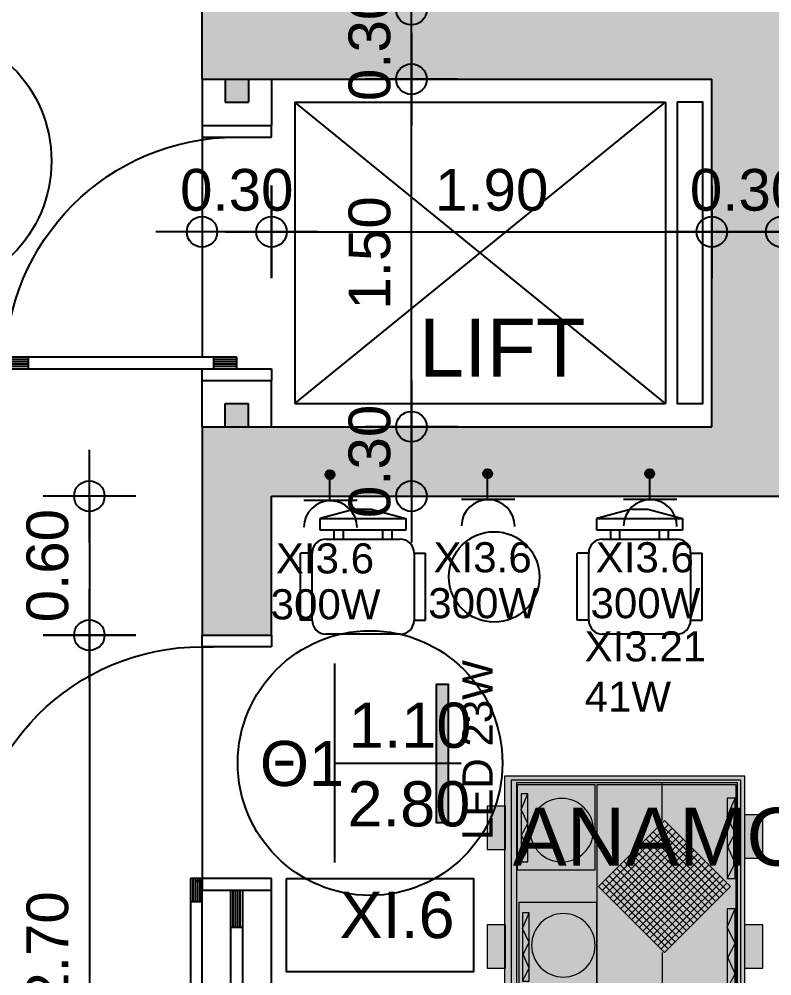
# Model space of a CAD drawing. Header units: metres. Extents: x -11 to 85, y -301 to 135.
# Drawn here: x 39.334 to 42.583, y -197.617 to -193.488 of the extents above; entities that cross this region are included whole.
import ezdxf

# ---------------------------------------------------------------- set-up
doc = ezdxf.new("R2010")
doc.units = ezdxf.units.M
doc.header["$LTSCALE"] = 0.036
doc.header["$PDMODE"] = 2
for name, color, linetype in [('arxitek isogeio', 252, 'Continuous'), ('DIMBLK', 252, 'Continuous'), ('electext', 20, 'Continuous'), ('Epipla', 252, 'Continuous'), ('hatch color', 252, 'Continuous'), ('HLEK-SYMBOL', 3, 'Continuous'), ('HLEK_FL001_SYMBOLS', 230, 'Continuous'), ('KYKLOFORHTES', 152, 'Continuous'), ('Parathira', 252, 'Continuous'), ('SYMBOLA', 160, 'Continuous')]:
    doc.layers.add(name, color=color, linetype=linetype)
doc.layers.add('fan enallaktis', color=162, linetype='Continuous', lineweight=0)
doc.layers.add('fan enallaktis hatch', color=141, linetype='Continuous', lineweight=0)
doc.styles.add('COMU-N', font='arial.ttf')
doc.styles.get("Standard").update_dxf_attribs({"font": 'arial.ttf'})
doc.dimstyles.new('CADWDOT', dxfattribs={"dimscale": 0.1, "dimtxt": 1.8, "dimasz": 0.08, "dimexe": 2, "dimexo": 0, "dimgap": 0.09, "dimtad": 0, "dimrnd": 0.001, "dimzin": 0, "dimdsep": 46, "dimtxsty": 'Standard', "dimblk1": 'ARTDIM', "dimblk2": 'ARTDIM', "dimsah": 1, "dimcen": 0.09, "dimdle": 0.05, "dimse1": 1, "dimse2": 1, "dimadec": 0, "dimazin": 0, "dimtfac": 1, "dimtmove": 0, "dimatfit": 3, "dimldrblk": 'ARTDIM', "dimfxl": 2, "dimtvp": 0.9999, "dimtolj": 1, "dimtzin": 0, "dimarcsym": 0})

# ---------------------------------------------------------------- blocks, each defined once
blk = doc.blocks.new('A$C049E38FE')
at = {"layer": 'Parathira'}
for p, q in [((0, 0), (0, -0.05)), ((0.3, -0.05), (0.3, 0)), ((0, -0.05), (0.3, -0.05)), ((0.3, -0.05), (0.25, -0.05)), ((0, -1.05), (0.3, -1.05)), ((0, -1.1), (0, -1.05)), ((0.3, -2.7), (0.3, -1.05)), ((0.3, -1.05), (0.35, -1.05)), ((0.3, -1.05), (0.3, -1.1)), ((0.33, -1.06), (0.3, -1.06)), ((0.31, -1.05), (0.31, -1.15)), ((0.32, -1.05), (0.32, -1.15)), ((0.33, -1.05), (0.33, -1.15)), ((0.34, -1.05), (0.34, -1.15)), ((0.35, -1.05), (0.35, -2.0487)), ((0, -2.7), (0, -1.1)), ((0.3, -1.1), (0, -1.1)), ((0.3, -1.1), (0, -1.1)), ((0.3, -1.1), (0, -1.1)), ((0.125, -1.1), (0.125, -2.7)), ((0.175, -1.1), (0.125, -1.1)), ((0.135, -1.26), (0.135, -1.1)), ((0.145, -1.26), (0.145, -1.1)), ((0.155, -1.26), (0.155, -1.1)), ((0.165, -1.26), (0.165, -1.1)), ((0.175, -2.7), (0.175, -1.1)), ((0.35, -1.15), (0.3, -1.15)), ((0.175, -1.26), (0.125, -1.26)), ((0.175, -1.82), (0.125, -1.82)), ((0.135, -1.98), (0.135, -1.82)), ((0.145, -1.98), (0.145, -1.82)), ((0.155, -1.98), (0.155, -1.82)), ((0.165, -1.98), (0.165, -1.82)), ((0.225, -1.9), (0.075, -1.9)), ((0.175, -1.98), (0.125, -1.98)), ((0.35, -1.95), (0.3, -1.95)), ((0.31, -1.95), (0.31, -2.0499)), ((0.32, -1.95), (0.32, -2.0498)), ((0.33, -1.95), (0.33, -2.0495)), ((0.34, -1.95), (0.34, -2.0492)), ((0.175, -2.54), (0.125, -2.54)), ((0.135, -2.7), (0.135, -2.54)), ((0.145, -2.7), (0.145, -2.54)), ((0.155, -2.7), (0.155, -2.54)), ((0.165, -2.7), (0.165, -2.54))]:
    blk.add_line(p, q, dxfattribs=at)
blk.add_arc((0.3, -1.05), 1, 270, 90, dxfattribs=at)
blk = doc.blocks.new('ARTDIM')
at = {"layer": 'DIMBLK'}
for p, q in [((0, -24.9975), (0, 24.9975)), ((-24.9975, 0), (24.9975, 0))]:
    blk.add_line(p, q, dxfattribs=at)
blk.add_circle((0, 0), 8.25, dxfattribs=at)
blk = doc.blocks.new('*D1359')
at = {"layer": 'arxitek isogeio', "color": 0, "lineweight": -2}
blk.add_line((41.0274, -195.2388), (41.0274, -193.7548), dxfattribs=at)
at = {"layer": 'Defpoints', "color": 0, "transparency": 16777216}
for p in [(41.0274, -193.7468), (41.3466, -193.7468), (41.3466, -195.2468)]:
    blk.add_point(p, dxfattribs=at)
at = {"layer": 'arxitek isogeio', "color": 0, "lineweight": -2, "xscale": 0.008, "yscale": 0.008, "zscale": 0.008}
for p, rotation in [((41.0274, -193.7468), 90), ((41.0274, -195.2468), 270)]:
    blk.add_blockref('ARTDIM', p, dxfattribs=dict(at, rotation=rotation))
at = {"layer": 'arxitek isogeio', "color": 0, "insert": (40.8474, -194.4968), "char_height": 0.18, "attachment_point": 5, "rotation": 90}
blk.add_mtext('\\A1;1.50', dxfattribs=at)
blk = doc.blocks.new('*D1360')
at = {"layer": 'arxitek isogeio', "color": 0, "lineweight": -2}
blk.add_line((41.0274, -193.7388), (41.0274, -193.4548), dxfattribs=at)
at = {"layer": 'Defpoints', "color": 0, "transparency": 16777216}
for p in [(41.0274, -193.4468), (41.2308, -193.4468), (41.2308, -193.7468)]:
    blk.add_point(p, dxfattribs=at)
at = {"layer": 'arxitek isogeio', "color": 0, "lineweight": -2, "xscale": 0.008, "yscale": 0.008, "zscale": 0.008}
for p, rotation in [((41.0274, -193.4468), 90), ((41.0274, -193.7468), 270)]:
    blk.add_blockref('ARTDIM', p, dxfattribs=dict(at, rotation=rotation))
at = {"layer": 'arxitek isogeio', "color": 0, "insert": (40.8474, -193.5968), "char_height": 0.18, "attachment_point": 5, "rotation": 90}
blk.add_mtext('\\A1;0.30', dxfattribs=at)
blk = doc.blocks.new('A$C07D551FE')
at = {"layer": 'Parathira'}
for p, q in [((0, -0.05), (0, 0)), ((0.3, 0), (0.3, -0.05)), ((0.3, -0.05), (0, -0.05)), ((0.15, -1.05), (0.15, -1)), ((0.15, -1), (1.1487, -1)), ((0.15, -1.01), (0.25, -1.01)), ((0.15, -1.02), (0.25, -1.02)), ((0.15, -1.03), (0.25, -1.03)), ((0.25, -1), (0.25, -1.05)), ((1.05, -1), (1.05, -1.05)), ((1.05, -1.01), (1.1492, -1.01)), ((1.05, -1.02), (1.1495, -1.02)), ((1.05, -1.03), (1.1498, -1.03)), ((0.3, -1.05), (0, -1.05)), ((0, -1.05), (0, -1.1)), ((0.15, -1.04), (0.25, -1.04)), ((1.15, -1.05), (0.15, -1.05)), ((0.3, -1.1), (0.3, -1.05)), ((1.05, -1.04), (1.1499, -1.04))]:
    blk.add_line(p, q, dxfattribs=at)
blk.add_arc((0.15, -1.05), 1, 0, 90, dxfattribs=at)
blk = doc.blocks.new('*D1383')
at = {"layer": 'arxitek isogeio', "color": 0, "lineweight": -2}
blk.add_line((42.6317, -194.4057), (43.7157, -194.4057), dxfattribs=at)
at = {"layer": 'Defpoints', "color": 0, "transparency": 16777216}
for p in [(42.6237, -194.4057), (43.7237, -194.4057), (43.7237, -194.4057)]:
    blk.add_point(p, dxfattribs=at)
at = {"layer": 'arxitek isogeio', "color": 0, "lineweight": -2, "xscale": 0.008, "yscale": 0.008, "zscale": 0.008, "rotation": 180}
blk.add_blockref('ARTDIM', (42.6237, -194.4057), dxfattribs=at)
at = {"layer": 'arxitek isogeio', "color": 0, "lineweight": -2, "xscale": 0.008, "yscale": 0.008, "zscale": 0.008}
blk.add_blockref('ARTDIM', (43.7237, -194.4057), dxfattribs=at)
at = {"layer": 'arxitek isogeio', "color": 0, "insert": (43.1737, -194.2257), "char_height": 0.18, "attachment_point": 5}
blk.add_mtext('\\A1;1.10', dxfattribs=at)
blk = doc.blocks.new('kar')
at = {"layer": 'Epipla'}
for p, q in [((53.0342, 23.9747), (53.0342, 24.0247)), ((53.3242, 24.0247), (53.0342, 24.0247)), ((53.3242, 23.9747), (53.3242, 24.0247)), ((53.0342, 23.9747), (53.3242, 23.9747)), ((52.8452, 23.7897), (52.8852, 23.9397)), ((52.8852, 23.5697), (52.8852, 23.9397)), ((52.8852, 23.9397), (52.9352, 23.9397)), ((52.9352, 23.9397), (52.9352, 23.5697)), ((52.9742, 23.5947), (52.9742, 23.9147)), ((53.3842, 23.9147), (53.3842, 23.5947)), ((52.9742, 23.8797), (52.9352, 23.8797)), ((52.9742, 23.8397), (52.9352, 23.8397)), ((52.8452, 23.7197), (52.8452, 23.7897)), ((52.8452, 23.7197), (52.8852, 23.5697)), ((52.9742, 23.6697), (52.9352, 23.6697)), ((52.9742, 23.6297), (52.9352, 23.6297)), ((52.9352, 23.5697), (52.8852, 23.5697)), ((53.3242, 23.5347), (53.0342, 23.5347)), ((53.0342, 23.5347), (53.0342, 23.4847)), ((53.3242, 23.5347), (53.3242, 23.4847)), ((53.3242, 23.4847), (53.0342, 23.4847)), ((53.0342, 22.781), (53.0342, 22.831)), ((53.3242, 22.831), (53.0342, 22.831)), ((53.3242, 22.781), (53.3242, 22.831)), ((53.0342, 22.781), (53.3242, 22.781)), ((52.8452, 22.596), (52.8852, 22.746)), ((52.8852, 22.376), (52.8852, 22.746)), ((52.8852, 22.746), (52.9352, 22.746)), ((52.9352, 22.746), (52.9352, 22.376)), ((52.9742, 22.401), (52.9742, 22.721)), ((53.3842, 22.721), (53.3842, 22.401)), ((52.9742, 22.686), (52.9352, 22.686)), ((52.9742, 22.646), (52.9352, 22.646)), ((52.8452, 22.526), (52.8452, 22.596)), ((52.8452, 22.526), (52.8852, 22.376)), ((52.9742, 22.476), (52.9352, 22.476)), ((52.9742, 22.436), (52.9352, 22.436)), ((52.9352, 22.376), (52.8852, 22.376)), ((53.3242, 22.341), (53.0342, 22.341)), ((53.0342, 22.341), (53.0342, 22.291)), ((53.3242, 22.341), (53.3242, 22.291)), ((53.3242, 22.291), (53.0342, 22.291))]:
    blk.add_line(p, q, dxfattribs=at)
blk.add_circle((53.1372, 23.1268), 0.1953, dxfattribs=at)
for centre, start, end in [((53.0342, 23.9147), 90, 180), ((53.3242, 23.9147), 360, 90), ((53.0342, 23.5947), 180, 270), ((53.3242, 23.5947), 270, 0), ((53.0342, 22.721), 90, 180), ((53.3242, 22.721), 360, 90), ((53.0342, 22.401), 180, 270), ((53.3242, 22.401), 270, 0)]:
    blk.add_arc(centre, 0.06, start, end, dxfattribs=at)
blk = doc.blocks.new('*D1402')
at = {"layer": 'arxitek isogeio', "color": 0, "lineweight": -2}
blk.add_line((40.4157, -194.4057), (40.1317, -194.4057), dxfattribs=at)
at = {"layer": 'Defpoints', "color": 0, "transparency": 16777216}
for p in [(40.1237, -193.9468), (40.4237, -193.9468), (40.1237, -194.4057)]:
    blk.add_point(p, dxfattribs=at)
at = {"layer": 'arxitek isogeio', "color": 0, "lineweight": -2, "xscale": 0.008, "yscale": 0.008, "zscale": 0.008, "rotation": 180}
blk.add_blockref('ARTDIM', (40.1237, -194.4057), dxfattribs=at)
at = {"layer": 'arxitek isogeio', "color": 0, "lineweight": -2, "xscale": 0.008, "yscale": 0.008, "zscale": 0.008}
blk.add_blockref('ARTDIM', (40.4237, -194.4057), dxfattribs=at)
at = {"layer": 'arxitek isogeio', "color": 0, "insert": (40.2737, -194.2257), "char_height": 0.18, "attachment_point": 5}
blk.add_mtext('\\A1;0.30', dxfattribs=at)
blk = doc.blocks.new('*D1403')
at = {"layer": 'arxitek isogeio', "color": 0, "lineweight": -2}
blk.add_line((40.4317, -194.4057), (42.3157, -194.4057), dxfattribs=at)
at = {"layer": 'Defpoints', "color": 0, "transparency": 16777216}
for p in [(40.4237, -193.7468), (42.3237, -193.7468), (42.3237, -194.4057)]:
    blk.add_point(p, dxfattribs=at)
at = {"layer": 'arxitek isogeio', "color": 0, "lineweight": -2, "xscale": 0.008, "yscale": 0.008, "zscale": 0.008, "rotation": 180}
blk.add_blockref('ARTDIM', (40.4237, -194.4057), dxfattribs=at)
at = {"layer": 'arxitek isogeio', "color": 0, "lineweight": -2, "xscale": 0.008, "yscale": 0.008, "zscale": 0.008}
blk.add_blockref('ARTDIM', (42.3237, -194.4057), dxfattribs=at)
at = {"layer": 'arxitek isogeio', "color": 0, "insert": (41.3737, -194.2257), "char_height": 0.18, "attachment_point": 5}
blk.add_mtext('\\A1;1.90', dxfattribs=at)
blk = doc.blocks.new('*D1404')
at = {"layer": 'arxitek isogeio', "color": 0, "lineweight": -2}
blk.add_line((42.3317, -194.4057), (42.6157, -194.4057), dxfattribs=at)
at = {"layer": 'Defpoints', "color": 0, "transparency": 16777216}
for p in [(42.3237, -193.7468), (42.6237, -193.7468), (42.6237, -194.4057)]:
    blk.add_point(p, dxfattribs=at)
at = {"layer": 'arxitek isogeio', "color": 0, "lineweight": -2, "xscale": 0.008, "yscale": 0.008, "zscale": 0.008, "rotation": 180}
blk.add_blockref('ARTDIM', (42.3237, -194.4057), dxfattribs=at)
at = {"layer": 'arxitek isogeio', "color": 0, "lineweight": -2, "xscale": 0.008, "yscale": 0.008, "zscale": 0.008}
blk.add_blockref('ARTDIM', (42.6237, -194.4057), dxfattribs=at)
at = {"layer": 'arxitek isogeio', "color": 0, "insert": (42.4737, -194.2257), "char_height": 0.18, "attachment_point": 5}
blk.add_mtext('\\A1;0.30', dxfattribs=at)
blk = doc.blocks.new('*D1406')
at = {"layer": 'arxitek isogeio', "color": 0, "lineweight": -2}
blk.add_line((41.0274, -195.5388), (41.0274, -195.2548), dxfattribs=at)
at = {"layer": 'Defpoints', "color": 0, "transparency": 16777216}
for p in [(41.0274, -195.2468), (41.8138, -195.2468), (41.8138, -195.5468)]:
    blk.add_point(p, dxfattribs=at)
at = {"layer": 'arxitek isogeio', "color": 0, "lineweight": -2, "xscale": 0.008, "yscale": 0.008, "zscale": 0.008}
for p, rotation in [((41.0274, -195.2468), 90), ((41.0274, -195.5468), 270)]:
    blk.add_blockref('ARTDIM', p, dxfattribs=dict(at, rotation=rotation))
at = {"layer": 'arxitek isogeio', "color": 0, "insert": (40.8474, -195.3968), "char_height": 0.18, "attachment_point": 5, "rotation": 90}
blk.add_mtext('\\A1;0.30', dxfattribs=at)
blk = doc.blocks.new('*D1407')
at = {"layer": 'arxitek isogeio', "color": 0, "lineweight": -2}
blk.add_line((39.6374, -195.5548), (39.6374, -196.1388), dxfattribs=at)
at = {"layer": 'Defpoints', "color": 0, "transparency": 16777216}
for p in [(40.4237, -195.5468), (39.6374, -196.1468), (40.4237, -196.1468)]:
    blk.add_point(p, dxfattribs=at)
at = {"layer": 'arxitek isogeio', "color": 0, "lineweight": -2, "xscale": 0.008, "yscale": 0.008, "zscale": 0.008}
for p, rotation in [((39.6374, -195.5468), 90), ((39.6374, -196.1468), 270)]:
    blk.add_blockref('ARTDIM', p, dxfattribs=dict(at, rotation=rotation))
at = {"layer": 'arxitek isogeio', "color": 0, "insert": (39.4574, -195.8468), "char_height": 0.18, "attachment_point": 5, "rotation": 90}
blk.add_mtext('\\A1;0.60', dxfattribs=at)
blk = doc.blocks.new('*D1408')
at = {"layer": 'arxitek isogeio', "color": 0, "lineweight": -2}
blk.add_line((39.6374, -196.1548), (39.6374, -198.8388), dxfattribs=at)
at = {"layer": 'Defpoints', "color": 0, "transparency": 16777216}
for p in [(40.1237, -196.1468), (39.6374, -198.8468), (40.1237, -198.8468)]:
    blk.add_point(p, dxfattribs=at)
at = {"layer": 'arxitek isogeio', "color": 0, "lineweight": -2, "xscale": 0.008, "yscale": 0.008, "zscale": 0.008}
for p, rotation in [((39.6374, -196.1468), 90), ((39.6374, -198.8468), 270)]:
    blk.add_blockref('ARTDIM', p, dxfattribs=dict(at, rotation=rotation))
at = {"layer": 'arxitek isogeio', "color": 0, "insert": (39.4574, -197.4968), "char_height": 0.18, "attachment_point": 5, "rotation": 90}
blk.add_mtext('\\A1;2.70', dxfattribs=at)
blk = doc.blocks.new('gJ6_a14')
at = {"linetype": 'Continuous'}
for p, q in [((-0.1176, 0.1119), (0.113, 0.1119)), ((0, 0.1119), (0, 0))]:
    blk.add_line(p, q, dxfattribs=at)
blk.add_arc((-0.0023, 0.2279), 0.1153, 180, 358.9566, dxfattribs=at)
blk = doc.blocks.new('*X1779')
at = {"color": 0}
for p, q in [((15.598, 2.587), (15.737, 2.727)), ((15.598, 2.622), (15.702, 2.727)), ((15.604, 2.646), (15.605, 2.647)), ((15.605, 2.559), (15.765, 2.719)), ((15.609, 2.652), (15.618, 2.66)), ((15.617, 2.536), (15.789, 2.707)), ((15.623, 2.665), (15.631, 2.674)), ((15.633, 2.516), (15.808, 2.691)), ((15.636, 2.678), (15.645, 2.687)), ((15.64, 2.647), (15.649, 2.656)), ((15.649, 2.691), (15.658, 2.7)), ((15.653, 2.501), (15.824, 2.672)), ((15.654, 2.66), (15.662, 2.669)), ((15.662, 2.705), (15.671, 2.714)), ((15.667, 2.674), (15.676, 2.683)), ((15.671, 2.643), (15.68, 2.652)), ((15.676, 2.718), (15.678, 2.721)), ((15.676, 2.489), (15.836, 2.648)), ((15.68, 2.687), (15.689, 2.696)), ((15.685, 2.656), (15.693, 2.665)), ((15.693, 2.7), (15.702, 2.709)), ((15.698, 2.669), (15.707, 2.678)), ((15.702, 2.638), (15.711, 2.647)), ((15.707, 2.714), (15.715, 2.722)), ((15.711, 2.683), (15.72, 2.691)), ((15.715, 2.652), (15.724, 2.66)), ((15.72, 2.727), (15.721, 2.728)), ((15.724, 2.696), (15.733, 2.705)), ((15.729, 2.665), (15.738, 2.674)), ((15.738, 2.709), (15.746, 2.718)), ((15.742, 2.678), (15.751, 2.687)), ((15.746, 2.647), (15.755, 2.656)), ((15.751, 2.722), (15.752, 2.724)), ((15.755, 2.691), (15.764, 2.7)), ((15.76, 2.66), (15.768, 2.669)), ((15.768, 2.705), (15.777, 2.714)), ((15.773, 2.674), (15.782, 2.683)), ((15.777, 2.643), (15.786, 2.652)), ((15.786, 2.687), (15.795, 2.696)), ((15.791, 2.656), (15.799, 2.665)), ((15.804, 2.669), (15.813, 2.678)), ((15.808, 2.638), (15.817, 2.647)), ((15.822, 2.652), (15.83, 2.66)), ((15.601, 2.607), (15.609, 2.616)), ((15.605, 2.577), (15.614, 2.585)), ((15.611, 2.547), (15.618, 2.554)), ((15.614, 2.621), (15.623, 2.63)), ((15.618, 2.59), (15.627, 2.599)), ((15.623, 2.559), (15.631, 2.568)), ((15.627, 2.634), (15.636, 2.643)), ((15.627, 2.528), (15.636, 2.537)), ((15.631, 2.603), (15.64, 2.612)), ((15.636, 2.572), (15.645, 2.581)), ((15.64, 2.541), (15.649, 2.55)), ((15.645, 2.616), (15.654, 2.625)), ((15.645, 2.51), (15.654, 2.519)), ((15.649, 2.585), (15.658, 2.594)), ((15.654, 2.554), (15.662, 2.563)), ((15.658, 2.63), (15.667, 2.638)), ((15.658, 2.523), (15.667, 2.532)), ((15.662, 2.599), (15.671, 2.607)), ((15.664, 2.494), (15.671, 2.501)), ((15.667, 2.568), (15.676, 2.577)), ((15.671, 2.537), (15.68, 2.546)), ((15.676, 2.612), (15.685, 2.621)), ((15.676, 2.506), (15.685, 2.515)), ((15.68, 2.581), (15.689, 2.59)), ((15.685, 2.55), (15.693, 2.559)), ((15.689, 2.625), (15.698, 2.634)), ((15.689, 2.519), (15.698, 2.528)), ((15.693, 2.594), (15.702, 2.603)), ((15.693, 2.488), (15.702, 2.497)), ((15.698, 2.563), (15.707, 2.572)), ((15.702, 2.532), (15.711, 2.541)), ((15.705, 2.482), (15.843, 2.62)), ((15.707, 2.607), (15.715, 2.616)), ((15.707, 2.501), (15.715, 2.51)), ((15.711, 2.577), (15.72, 2.585)), ((15.715, 2.546), (15.724, 2.554)), ((15.72, 2.621), (15.729, 2.63)), ((15.72, 2.515), (15.729, 2.523)), ((15.724, 2.59), (15.733, 2.599)), ((15.724, 2.484), (15.733, 2.493)), ((15.729, 2.559), (15.738, 2.568)), ((15.733, 2.634), (15.742, 2.643)), ((15.733, 2.528), (15.742, 2.537)), ((15.738, 2.603), (15.746, 2.612)), ((15.738, 2.497), (15.746, 2.506)), ((15.741, 2.482), (15.842, 2.584)), ((15.742, 2.572), (15.751, 2.581)), ((15.746, 2.541), (15.755, 2.55)), ((15.751, 2.616), (15.76, 2.625)), ((15.751, 2.51), (15.76, 2.519)), ((15.755, 2.585), (15.764, 2.594)), ((15.76, 2.554), (15.768, 2.563)), ((15.764, 2.63), (15.773, 2.638)), ((15.764, 2.523), (15.773, 2.532)), ((15.768, 2.599), (15.777, 2.607)), ((15.768, 2.493), (15.777, 2.501)), ((15.773, 2.568), (15.782, 2.577)), ((15.777, 2.537), (15.786, 2.546)), ((15.782, 2.612), (15.791, 2.621)), ((15.782, 2.506), (15.791, 2.515)), ((15.786, 2.581), (15.795, 2.59)), ((15.791, 2.55), (15.799, 2.559)), ((15.795, 2.625), (15.804, 2.634)), ((15.795, 2.519), (15.804, 2.528)), ((15.799, 2.594), (15.808, 2.603)), ((15.804, 2.563), (15.813, 2.572)), ((15.808, 2.532), (15.817, 2.541)), ((15.813, 2.607), (15.822, 2.616)), ((15.817, 2.577), (15.826, 2.585)), ((15.822, 2.546), (15.83, 2.554)), ((15.826, 2.621), (15.835, 2.63)), ((15.83, 2.59), (15.839, 2.599)), ((15.835, 2.559), (15.835, 2.56)), ((15.839, 2.634), (15.84, 2.635)), ((15.844, 2.603), (15.844, 2.603))]:
    blk.add_line(p, q, dxfattribs=at)
blk = doc.blocks.new('GJ6_A78')
at = {"layer": 'HLEK-SYMBOL', "color": 0, "linetype": 'Continuous'}
blk.add_circle((0, 0), 0.0989, dxfattribs=at)
at = {"layer": 'HLEK-SYMBOL', "color": 0, "xscale": 0.8, "yscale": 0.8, "zscale": 0.8}
blk.add_blockref('*X1779', (-12.576, -2.084), dxfattribs=at)
blk = doc.blocks.new('priza')
at = {"layer": 'HLEK_FL001_SYMBOLS', "rotation": 180}
blk.add_blockref('gJ6_a14', (87.4, -100.4952), dxfattribs=at)
at = {"layer": 'HLEK_FL001_SYMBOLS', "xscale": 0.1951472641207488, "yscale": 0.1951472641207488, "zscale": 0.1951472641207488}
blk.add_blockref('GJ6_A78', (87.4, -100.4953), dxfattribs=at)
blk = doc.blocks.new('led 23W')
at = {"layer": 'hatch color'}
blk.add_hatch(color=181, dxfattribs=at).paths.add_polyline_path([(101.2388, -6.7734), (101.2388, -6.7234), (101.8376, -6.7234), (101.8376, -6.7734)])
at = {"layer": 'HLEK_FL001_SYMBOLS'}
blk.add_lwpolyline([(101.2388, -6.7734), (101.2388, -6.7234), (101.8376, -6.7234), (101.8376, -6.7734)], close=True, dxfattribs=at)
blk = doc.blocks.new('gY1_a36')
at = {"layer": 'SYMBOLA', "color": 0}
blk.add_solid([(0.15, 0.075), (0.15, -0.075), (0, 0)], dxfattribs=at)
blk = doc.blocks.new('gY1_a40')
at = {"layer": 'SYMBOLA'}
for points in [[(0.15, 0.075), (0.15, -0.075), (0, 0)], [(0.0099, 0), (0.3099, 0.075), (0.2849, 0)], [(0.3099, -0.075), (0.2849, 0), (0.0099, 0)]]:
    blk.add_solid(points, dxfattribs=at)
blk = doc.blocks.new('fan enallaktis')
at = {"layer": 'fan enallaktis hatch'}
for points in [[(-1.2878, 0.0641), (-0.0609, 0.0641), (-0.0609, 1.2155), (-1.2878, 1.2155), (-1.2878, 1.0449), (-1.2842, 1.0449), (-1.2842, 0.824), (-1.2878, 0.824)], [(-1.2878, 0.439), (-1.2842, 0.439), (-1.2842, 0.2181), (-1.2878, 0.2181), (-1.2878, 0.0641), (-0.0609, 0.0641), (-0.0609, 1.2155), (-1.2878, 1.2155)], [(-1.2878, 0.0641), (-0.0609, 0.0641), (-0.0609, 0.824), (-0.0627, 0.824), (-0.0627, 1.0449), (-0.0609, 1.0449), (-0.0609, 1.2155), (-1.2878, 1.2155)], [(-1.2878, 0.0641), (-0.0609, 0.0641), (-0.0609, 0.263), (-0.0627, 0.263), (-0.0627, 0.4839), (-0.0609, 0.4839), (-0.0609, 1.2155), (-1.2878, 1.2155)], [(-1.2878, 0.0641), (-0.0609, 0.0641), (-0.0609, 0.824), (-0.0627, 0.824), (-0.0627, 1.0449), (-0.0609, 1.0449), (-0.0609, 1.2155), (-1.2878, 1.2155)], [(-1.2878, 0.0641), (-0.0609, 0.0641), (-0.0609, 1.2155), (-1.2878, 1.2155), (-1.2878, 1.0449), (-1.2842, 1.0449), (-1.2842, 0.824), (-1.2878, 0.824)], [(-0.151, 0.8366), (-0.1107, 0.9204), (-0.1476, 0.9909), (-0.1107, 1.0748), (-0.1503, 1.1507), (-0.151, 1.1507)], [(-0.1107, 1.0748), (-0.1107, 1.1507), (-0.1503, 1.1507)], [(-1.1961, 0.8431), (-1.1619, 0.9144), (-1.1933, 0.9743), (-1.1619, 1.0456), (-1.1961, 1.1112)], [(-1.1619, 1.0456), (-1.1619, 1.1112), (-1.1961, 1.1112)], [(-0.8257, 0.9287, 1), (-1.1502, 0.9287, 1)], [(-1.2878, 1.0449), (-1.377, 1.0449), (-1.377, 0.824), (-1.2878, 0.824)], [(-1.1933, 0.9743), (-1.1619, 0.9144), (-1.1619, 1.0456)], [(-0.1107, 1.0748), (-0.1476, 0.9909), (-0.1107, 0.9204)], [(-0.0609, 0.824), (0.0301, 0.824), (0.0301, 1.0449), (-0.0609, 1.0449)], [(-1.1619, 0.9144), (-1.1961, 0.8431), (-1.1619, 0.7633)], [(-0.1107, 0.9204), (-0.151, 0.8366), (-0.1107, 0.7426)], [(-1.1961, 0.7633), (-1.1619, 0.7633), (-1.1961, 0.8431)], [(-0.151, 0.8366), (-0.151, 0.7426), (-0.1107, 0.7426)], [(-0.151, 0.2717), (-0.1107, 0.3556), (-0.1476, 0.426), (-0.1107, 0.5099), (-0.151, 0.5871)], [(-0.1107, 0.5871), (-0.151, 0.5871), (-0.1107, 0.5099)], [(-0.1107, 0.5099), (-0.1476, 0.426), (-0.1107, 0.3556)], [(-0.0609, 0.263), (0.0301, 0.263), (0.0301, 0.4839), (-0.0609, 0.4839)], [(-1.2878, 0.439), (-1.377, 0.439), (-1.377, 0.2181), (-1.2878, 0.2181)], [(-0.1107, 0.1778), (-0.1107, 0.3556), (-0.151, 0.2717)], [(-0.151, 0.1778), (-0.1107, 0.1778), (-0.151, 0.2717)]]:
    blk.add_hatch(color=256, dxfattribs=at).paths.add_polyline_path(points)
h = blk.add_hatch(color=256, dxfattribs=at)
h.paths.add_polyline_path([(-1.2878, 1.0449), (-1.2842, 1.0449), (-1.2842, 0.824), (-1.2878, 0.824), (-1.2878, 0.439), (-1.2842, 0.439), (-1.2842, 0.2181), (-1.2878, 0.2181), (-1.2878, 0.0641), (-0.0609, 0.0641), (-0.0609, 0.263), (-0.0627, 0.263), (-0.0627, 0.4839), (-0.0609, 0.4839), (-0.0609, 0.824), (-0.0627, 0.824), (-0.0627, 1.0449), (-0.0609, 1.0449), (-0.0609, 1.2155), (-1.2878, 1.2155)])
h.paths.add_polyline_path([(-1.2551, 0.0851), (-0.0819, 0.0851), (-0.0819, 1.1956), (-1.2551, 1.1956)], flags=16)
h.paths.add_polyline_path([(-1.2265, 1.178), (-0.0987, 1.178), (-0.0987, 0.0995), (-1.2265, 0.0995)], flags=0)
h.paths.add_polyline_path([(-1.2161, 1.1431), (-0.8172, 1.1431), (-0.8172, 1.1507), (-0.151, 1.1507), (-0.151, 1.1519), (-0.1058, 1.1519), (-0.1058, 0.1091), (-0.8172, 0.1091), (-0.8172, 0.7097), (-1.2161, 0.7097)], flags=0)
h.paths.add_polyline_path([(-1.1961, 1.1112), (-1.1619, 1.1112), (-1.1619, 0.7633), (-1.1961, 0.7633)], flags=0)
h.paths.add_polyline_path([(-0.8257, 0.9287, -1), (-1.1502, 0.9287, -1)], flags=0)
h.paths.add_polyline_path([(-1.0821, 1.0511), (-0.8379, 0.929), (-1.0821, 0.8069)], flags=0)
h.paths.add_polyline_path([(-1.2243, 0.5433), (-0.825, 0.5433), (-0.825, 0.1098), (-1.2243, 0.1098)], flags=0)
h.paths.add_polyline_path([(-1.2043, 0.5031), (-1.1701, 0.5031), (-1.1701, 0.1552), (-1.2043, 0.1552)], flags=0)
h.paths.add_polyline_path([(-0.8339, 0.3409, -1), (-1.1583, 0.3409, -1)], flags=0)
h.paths.add_polyline_path([(-0.4706, 0.966), (-0.1336, 0.629), (-0.4706, 0.292), (-0.8077, 0.629)], flags=0)
h.paths.add_polyline_path([(-0.7696, 0.6299), (-0.4704, 0.9291), (-0.1713, 0.6299), (-0.4704, 0.3308)], flags=0)
h.paths.add_polyline_path([(-0.7338, 0.6309), (-0.4704, 0.8942), (-0.2071, 0.6309), (-0.4704, 0.3676)], flags=0)
h.paths.add_polyline_path([(-0.6954, 0.6324), (-0.4704, 0.8574), (-0.2455, 0.6324), (-0.4704, 0.4075)], flags=0)
h.paths.add_polyline_path([(-0.657, 0.6309), (-0.4704, 0.8175), (-0.2838, 0.6309), (-0.4704, 0.4443)], flags=0)
h.paths.add_polyline_path([(-0.6204, 0.6307), (-0.4704, 0.7807), (-0.3205, 0.6307), (-0.4704, 0.4807)], flags=0)
h.paths.add_polyline_path([(-0.5838, 0.6309), (-0.4704, 0.7442), (-0.3571, 0.6309), (-0.4704, 0.5176)], flags=0)
h.paths.add_polyline_path([(-0.5454, 0.6324), (-0.4704, 0.7074), (-0.3955, 0.6324), (-0.4704, 0.5574)], flags=0)
h.paths.add_polyline_path([(-0.5071, 0.6309), (-0.4704, 0.6675), (-0.4338, 0.6309), (-0.4704, 0.5943)], flags=0)
h.paths.add_polyline_path([(-0.9019, 0.4626), (-0.9019, 0.2185), (-1.1461, 0.3405)], flags=0)
h.paths.add_polyline_path([(-0.151, 0.5871), (-0.1107, 0.5871), (-0.1107, 0.1778), (-0.151, 0.1778)], flags=0)
h = blk.add_hatch(color=256, dxfattribs=at)
h.paths.add_polyline_path([(-1.2161, 0.7097), (-1.2161, 1.1431), (-0.8172, 1.1431), (-0.8172, 1.1507), (-0.151, 1.1507), (-0.151, 1.1519), (-0.1107, 1.1519), (-0.1107, 1.1507), (-0.1058, 1.1507), (-0.1058, 0.1091), (-0.4829, 0.1091), (-0.4829, 0.0995), (-0.0987, 0.0995), (-0.0987, 1.178), (-1.2265, 1.178), (-1.2265, 0.0995), (-0.4829, 0.0995), (-0.4829, 0.1091), (-0.8172, 0.1091), (-0.8172, 0.7097)])
h.paths.add_polyline_path([(-0.825, 0.5433), (-0.825, 0.1098), (-1.2243, 0.1098), (-1.2243, 0.5433)], flags=16)
h.paths.add_polyline_path([(-1.1701, 0.5031), (-1.1701, 0.1552), (-1.2043, 0.1552), (-1.2043, 0.5031)], flags=0)
h.paths.add_polyline_path([(-0.8339, 0.3409, -1), (-1.1583, 0.3409, -1)], flags=0)
h.paths.add_polyline_path([(-0.9019, 0.4626), (-0.9019, 0.2185), (-1.1461, 0.3405)], flags=0)
h = blk.add_hatch(color=256, dxfattribs=at)
h.paths.add_polyline_path([(-0.8172, 0.1091), (-0.1058, 0.1091), (-0.1058, 1.1507), (-0.8168, 1.1507), (-0.8168, 0.7097), (-0.8172, 0.7097)])
h.paths.add_polyline_path([(-0.8257, 0.9287, 1), (-1.1502, 0.9287, 1)])
h.paths.add_polyline_path([(-0.8379, 0.929), (-1.0821, 0.8069), (-1.0821, 1.0511)], flags=16)
h.paths.add_polyline_path([(-1.1619, 1.1112), (-1.1619, 0.7633), (-1.1961, 0.7633), (-1.1961, 1.1112)])
h = blk.add_hatch(color=256, dxfattribs=at)
h.paths.add_polyline_path([(-0.8168, 1.1507), (-0.8168, 0.7097), (-0.8172, 0.7097), (-0.8172, 0.1091), (-0.1058, 0.1091), (-0.1058, 0.7426), (-0.151, 0.7426), (-0.151, 1.1507)])
h.paths.add_polyline_path([(-0.4706, 0.966), (-0.1336, 0.629), (-0.4706, 0.292), (-0.8077, 0.629)], flags=16)
h.paths.add_polyline_path([(-0.4704, 0.9291), (-0.1713, 0.6299), (-0.4704, 0.3308), (-0.7696, 0.6299)], flags=0)
h.paths.add_polyline_path([(-0.4704, 0.8942), (-0.2071, 0.6309), (-0.4704, 0.3676), (-0.7338, 0.6309)], flags=0)
h.paths.add_polyline_path([(-0.2455, 0.6324), (-0.4704, 0.4075), (-0.6954, 0.6324), (-0.4704, 0.8574)], flags=0)
h.paths.add_polyline_path([(-0.2838, 0.6309), (-0.4704, 0.4443), (-0.657, 0.6309), (-0.4704, 0.8175)], flags=0)
h.paths.add_polyline_path([(-0.3205, 0.6307), (-0.4704, 0.4807), (-0.6204, 0.6307), (-0.4704, 0.7807)], flags=0)
h.paths.add_polyline_path([(-0.3571, 0.6309), (-0.4704, 0.5176), (-0.5838, 0.6309), (-0.4704, 0.7442)], flags=0)
h.paths.add_polyline_path([(-0.3955, 0.6324), (-0.4704, 0.5574), (-0.5454, 0.6324), (-0.4704, 0.7074)], flags=0)
h.paths.add_polyline_path([(-0.4338, 0.6309), (-0.4704, 0.5943), (-0.5071, 0.6309), (-0.4704, 0.6675)], flags=0)
h.paths.add_polyline_path([(-0.151, 0.5871), (-0.1107, 0.5871), (-0.1107, 0.1778), (-0.151, 0.1778)], flags=16)
h = blk.add_hatch(color=256, dxfattribs=at)
h.paths.add_polyline_path([(-1.2243, 0.1098), (-0.825, 0.1098), (-0.825, 0.5433), (-1.2243, 0.5433)])
h.paths.add_polyline_path([(-0.8339, 0.3409, 1), (-1.1583, 0.3409, 1)], flags=16)
h.paths.add_polyline_path([(-1.1461, 0.3405), (-0.9019, 0.4626), (-0.9019, 0.2185)], flags=0)
at = {"layer": 'fan enallaktis'}
for p, q in [((-0.4829, 0.966), (-0.4829, 1.173)), ((-0.151, 1.1519), (-0.1107, 1.0748)), ((-1.1961, 1.1112), (-1.1619, 1.0456)), ((-1.1619, 1.0456), (-1.1933, 0.9743)), ((-0.1107, 1.0748), (-0.1476, 0.9909)), ((-0.1476, 0.9909), (-0.1107, 0.9204)), ((-1.1933, 0.9743), (-1.1619, 0.9144)), ((-0.7877, 0.6119), (-0.4516, 0.9479)), ((-0.7702, 0.5944), (-0.4342, 0.9305)), ((-0.5057, 0.9295), (-0.1697, 0.5934)), ((-0.4883, 0.947), (-0.1522, 0.6109)), ((-1.1619, 0.9144), (-1.1961, 0.8431)), ((-0.7518, 0.576), (-0.4157, 0.9121)), ((-0.7319, 0.5561), (-0.3958, 0.8921)), ((-0.5441, 0.8912), (-0.208, 0.5551)), ((-0.5241, 0.9111), (-0.1881, 0.575)), ((-0.1107, 0.9204), (-0.151, 0.8366)), ((-1.1961, 0.8431), (-1.1619, 0.7633)), ((-0.7135, 0.5376), (-0.3774, 0.8737)), ((-0.6953, 0.5194), (-0.3592, 0.8555)), ((-0.6768, 0.501), (-0.3408, 0.8371)), ((-0.5991, 0.8361), (-0.2631, 0.5)), ((-0.5807, 0.8545), (-0.2446, 0.5185)), ((-0.5625, 0.8727), (-0.2264, 0.5367)), ((-0.151, 0.8366), (-0.1107, 0.7426)), ((-0.6569, 0.4811), (-0.3208, 0.8171)), ((-0.6385, 0.4627), (-0.3024, 0.7987)), ((-0.6375, 0.7978), (-0.3014, 0.4617)), ((-0.6191, 0.8162), (-0.283, 0.4801)), ((-0.6941, 0.7412), (-0.358, 0.4051)), ((-0.6741, 0.7611), (-0.338, 0.4251)), ((-0.6557, 0.7795), (-0.3196, 0.4435)), ((-0.6203, 0.4444), (-0.2842, 0.7805)), ((-0.6019, 0.426), (-0.2658, 0.7621)), ((-0.5819, 0.4061), (-0.2458, 0.7422)), ((-0.7491, 0.6861), (-0.413, 0.3501)), ((-0.7307, 0.7046), (-0.3946, 0.3685)), ((-0.7125, 0.7228), (-0.3764, 0.3867)), ((-0.5635, 0.3877), (-0.2274, 0.7237)), ((-0.5453, 0.3695), (-0.2092, 0.7055)), ((-0.5269, 0.351), (-0.1908, 0.6871)), ((-0.7875, 0.6478), (-0.4514, 0.3117)), ((-0.7691, 0.6662), (-0.433, 0.3301)), ((-0.5069, 0.3311), (-0.1708, 0.6672)), ((-0.4885, 0.3127), (-0.1524, 0.6488)), ((-0.151, 0.5871), (-0.1107, 0.5099)), ((-1.2043, 0.5031), (-1.1701, 0.4376)), ((-0.1107, 0.5099), (-0.1476, 0.426)), ((-1.1701, 0.4376), (-1.2014, 0.3663)), ((-0.1476, 0.426), (-0.1107, 0.3556)), ((-1.2014, 0.3663), (-1.1701, 0.3064)), ((-0.1107, 0.3556), (-0.151, 0.2717)), ((-1.1701, 0.3064), (-1.2043, 0.2351)), ((-0.4829, 0.292), (-0.4829, 0.0996)), ((-0.151, 0.2717), (-0.1107, 0.1778)), ((-1.2043, 0.2351), (-1.1701, 0.1552))]:
    blk.add_line(p, q, dxfattribs=at)
for points in [[(-1.2878, 1.2155), (-0.0609, 1.2155), (-0.0609, 0.0641), (-1.2878, 0.0641)], [(-1.2551, 1.1956), (-0.0819, 1.1956), (-0.0819, 0.0851), (-1.2551, 0.0851)], [(-1.2265, 1.178), (-0.0987, 1.178), (-0.0987, 0.0995), (-1.2265, 0.0995)], [(-1.2161, 1.1431), (-0.8168, 1.1431), (-0.8168, 0.7097), (-1.2161, 0.7097)], [(-0.8172, 1.1507), (-0.1058, 1.1507), (-0.1058, 0.1091), (-0.8172, 0.1091)], [(-0.151, 1.1519), (-0.1107, 1.1519), (-0.1107, 0.7426), (-0.151, 0.7426)], [(-1.1961, 1.1112), (-1.1619, 1.1112), (-1.1619, 0.7633), (-1.1961, 0.7633)], [(-1.377, 1.0449), (-1.2842, 1.0449), (-1.2842, 0.824), (-1.377, 0.824)], [(-0.0627, 1.0449), (0.0301, 1.0449), (0.0301, 0.824), (-0.0627, 0.824)], [(-0.4706, 0.292), (-0.1336, 0.629), (-0.4706, 0.966), (-0.8077, 0.629)], [(-0.151, 0.5871), (-0.1107, 0.5871), (-0.1107, 0.1778), (-0.151, 0.1778)], [(-1.2243, 0.5433), (-0.825, 0.5433), (-0.825, 0.1098), (-1.2243, 0.1098)], [(-1.2043, 0.5031), (-1.1701, 0.5031), (-1.1701, 0.1552), (-1.2043, 0.1552)], [(-0.0627, 0.4839), (0.0301, 0.4839), (0.0301, 0.263), (-0.0627, 0.263)], [(-1.377, 0.439), (-1.2842, 0.439), (-1.2842, 0.2181), (-1.377, 0.2181)]]:
    blk.add_lwpolyline(points, close=True, dxfattribs=at)
for centre in [(-0.9879, 0.9287), (-0.9961, 0.3409)]:
    blk.add_circle(centre, 0.1622, dxfattribs=at)
at = {"layer": 'fan enallaktis', "xscale": 1.627830749999999, "yscale": 1.627830749999999, "zscale": 1.627830749999999, "rotation": 180}
blk.add_blockref('gY1_a36', (-0.8379, 0.9298), dxfattribs=at)
at = {"layer": 'fan enallaktis', "color": 240}
for p, xscale, yscale, zscale, rotation in [((-0.3247, 0.8385), 0.5471699999999998, 0.5471699999999998, 0.5471699999999998, 46.90418803826589), ((-0.6305, 0.8287), 0.5471699999999997, 0.5471699999999997, 0.5471699999999997, 139.998246099921), ((-0.7718, 0.3355), 0.5471699999999998, 0.5471699999999998, 0.5471699999999998, 41.27729920653211), ((-0.1746, 0.3136), 0.5471699999999999, 0.5471699999999999, 0.5471699999999999, 142.2600130889486)]:
    blk.add_blockref('gY1_a40', p, dxfattribs=dict(at, xscale=xscale, yscale=yscale, zscale=zscale, rotation=rotation))
at = {"layer": 'fan enallaktis', "xscale": 1.627830749999999, "yscale": 1.627830749999999, "zscale": 1.627830749999999}
blk.add_blockref('gY1_a36', (-1.1461, 0.3397), dxfattribs=at)

msp = doc.modelspace()

# ---------------------------------------------------------------- hatches: boundary and pattern name
at = {"layer": 'arxitek isogeio'}
for points in [[(42.6237, -195.5468), (42.6237, -193.4468), (40.1237, -193.4468), (40.1237, -193.7468), (42.3237, -193.7468), (42.3237, -195.2468), (40.1237, -195.2468), (40.1237, -196.1468), (40.4237, -196.1468), (40.4237, -195.5468)], [(40.3237, -193.7468), (40.2237, -193.7468), (40.2237, -193.8468), (40.3237, -193.8468)], [(40.3237, -195.1468), (40.2237, -195.1468), (40.2237, -195.2468), (40.3237, -195.2468)]]:
    msp.add_hatch(color=256, dxfattribs=at).paths.add_polyline_path(points)

# ---------------------------------------------------------------- linework, layer by layer
for p, q in [((40.1237, -193.7468), (40.1237, -193.4468)), ((40.1237, -193.7468), (42.3237, -193.7468)), ((40.1237, -193.7468), (40.1237, -193.9468)), ((40.2237, -193.7468), (40.2237, -193.8468)), ((40.3237, -193.7468), (40.3237, -193.8468)), ((40.4237, -193.7468), (40.4237, -193.9468)), ((42.3237, -195.2468), (42.3237, -193.7468)), ((40.2237, -193.8468), (40.3237, -193.8468)), ((40.5237, -193.8468), (42.1237, -193.8468)), ((40.5237, -195.1468), (42.1237, -193.8468)), ((42.1237, -195.1468), (40.5237, -193.8468)), ((40.5237, -193.8468), (40.5237, -195.1468)), ((42.1237, -193.8468), (42.1237, -195.1468)), ((40.1237, -193.9468), (40.4237, -193.9468)), ((40.1237, -193.9968), (40.1237, -194.9468)), ((40.1237, -195.2468), (40.1237, -195.0468)), ((40.1237, -195.0468), (40.4237, -195.0468)), ((40.4237, -195.2468), (40.4237, -195.0468)), ((40.2237, -195.1468), (40.3237, -195.1468)), ((40.2237, -195.2468), (40.2237, -195.1468)), ((40.3237, -195.2468), (40.3237, -195.1468)), ((40.5237, -195.1468), (42.1237, -195.1468)), ((40.1237, -195.2468), (42.3237, -195.2468)), ((40.1237, -195.2468), (40.1237, -196.1468)), ((40.4237, -195.5468), (42.6237, -195.5468)), ((40.4237, -196.1468), (40.4237, -195.5468)), ((40.1237, -196.1468), (40.4237, -196.1468)), ((40.1237, -196.1968), (40.1237, -197.1968)), ((40.6955, -196.2697), (40.6955, -197.1277)), ((40.6955, -196.6987), (41.2415, -196.6987))]:
    msp.add_line(p, q, dxfattribs=at)
msp.add_lwpolyline([(42.1741, -193.8468), (42.1741, -195.1468), (42.2851, -195.1468), (42.2851, -193.8468)], close=True, dxfattribs=at)
for centre in [(38.9026, -194.0998), (40.8493, -196.6987)]:
    msp.add_circle(centre, 0.5712, dxfattribs=at)
at = {"layer": 'electext'}
msp.add_lwpolyline([(40.4876, -197.1967), (41.2954, -197.1967), (41.2954, -197.6001), (40.4876, -197.6001)], close=True, dxfattribs=at)

# ---------------------------------------------------------------- block references
at = {"layer": 'arxitek isogeio', "xscale": -1}
for name, p in [('A$C07D551FE', (40.4237, -193.9468)), ('A$C049E38FE', (40.4237, -196.1468))]:
    msp.add_blockref(name, p, dxfattribs=at)
at = {"layer": 'arxitek isogeio', "rotation": 270}
msp.add_blockref('kar', (18.2579, -142.7581), dxfattribs=at)
at = {"layer": 'fan enallaktis', "xscale": -0.8449999999938882, "yscale": 0.845000000030268, "zscale": 0.8450000000000001, "rotation": 180}
msp.add_blockref('fan enallaktis', (42.518, -196.7005), dxfattribs=at)
at = {"layer": 'HLEK_FL001_SYMBOLS'}
for p in [(-46.7244, -94.959), (-46.044, -94.9542), (-45.344, -94.9542)]:
    msp.add_blockref('priza', p, dxfattribs=at)
at = {"layer": 'KYKLOFORHTES', "rotation": 90}
msp.add_blockref('led 23W', (34.4121, -298.1956), dxfattribs=at)

# ---------------------------------------------------------------- texts
at = {"layer": 'arxitek isogeio', "style": 'COMU-N'}
for s, height, p in [('LIFT', 0.25, (41.0605, -195.0304)), ('1.10', 0.195, (40.7567, -196.6329)), ('Θ1', 0.195, (40.3735, -196.7979)), ('2.80', 0.195, (40.7515, -196.9722)), ('ANAMONH', 0.25, (41.4648, -197.1417))]:
    msp.add_text(s, height=height, dxfattribs=at).set_placement(p)
at = {"layer": 'electext'}
msp.add_text('LED 23W', height=0.13, rotation=90, dxfattribs=at).set_placement((41.3778, -197.0314))
at = {"layer": 'electext', "style": 'COMU-N'}
msp.add_text('XI.6', height=0.2, dxfattribs=at).set_placement((40.7168, -197.4544))
at = {"layer": 'HLEK_FL001_SYMBOLS', "char_height": 0.13, "attachment_point": 1, "style": 'COMU-N'}
for s, width, insert in [('ΧΙ3.6', 0.495006, (40.4422, -195.7503)), ('ΧΙ3.6', 0.495006, (41.1226, -195.7455)), ('ΧΙ3.6', 0.495006, (41.8226, -195.7455)), ('300W', 0.45, (40.4199, -195.9484)), ('300W', 0.45, (41.1002, -195.9436)), ('300W', 0.45, (41.8002, -195.9436)), ('{\\C143;\\c14659450;ΧΙ3.21\\P41W}', 0.495006, (41.7747, -196.13))]:
    msp.add_mtext_dynamic_manual_height_columns(s, width=width, gutter_width=0.65, heights=[0], dxfattribs=dict(at, insert=insert))

# ---------------------------------------------------------------- dimensions: what is measured, and where the dimension line sits
at = {"layer": 'arxitek isogeio'}
for base, p1, p2, picture, middle in [((41.0274, -193.4468), (41.2308, -193.7468), (41.2308, -193.4468), '*D1360', (41.0274, -193.5968)), ((41.0274, -195.2468), (41.8138, -195.5468), (41.8138, -195.2468), '*D1406', (41.0274, -195.3968)), ((39.6374, -196.1468), (40.4237, -195.5468), (40.4237, -196.1468), '*D1407', (39.6374, -195.8468))]:
    dim = msp.add_linear_dim(base=base, p1=p1, p2=p2, angle=90, dimstyle='CADWDOT', dxfattribs=at)
    dim.commit()
    dim.dimension.update_dxf_attribs({"geometry": picture, "text_midpoint": middle, "dimtype": 160})
for base, p1, p2, picture, middle in [((41.0274, -193.7468), (41.3466, -195.2468), (41.3466, -193.7468), '*D1359', (40.8474, -194.4968)), ((39.6374, -198.8468), (40.1237, -196.1468), (40.1237, -198.8468), '*D1408', (39.4574, -197.4968))]:
    dim = msp.add_linear_dim(base=base, p1=p1, p2=p2, angle=90, dimstyle='CADWDOT', dxfattribs=at)
    dim.commit()
    dim.dimension.update_dxf_attribs({"geometry": picture, "text_midpoint": middle})
for base, p1, p2, picture, middle in [((42.3237, -194.4057), (40.4237, -193.7468), (42.3237, -193.7468), '*D1403', (41.3737, -194.2257)), ((43.7237, -194.4057), (42.6237, -194.4057), (43.7237, -194.4057), '*D1383', (43.1737, -194.2257))]:
    dim = msp.add_linear_dim(base=base, p1=p1, p2=p2, dimstyle='CADWDOT', dxfattribs=at)
    dim.commit()
    dim.dimension.update_dxf_attribs({"geometry": picture, "text_midpoint": middle})
for base, p1, p2, picture, middle in [((42.6237, -194.4057), (42.3237, -193.7468), (42.6237, -193.7468), '*D1404', (42.4737, -194.4057)), ((40.1237, -194.4057), (40.4237, -193.9468), (40.1237, -193.9468), '*D1402', (40.2737, -194.4057))]:
    dim = msp.add_linear_dim(base=base, p1=p1, p2=p2, dimstyle='CADWDOT', dxfattribs=at)
    dim.commit()
    dim.dimension.update_dxf_attribs({"geometry": picture, "text_midpoint": middle, "dimtype": 160})

doc.saveas('drawing.dxf')
